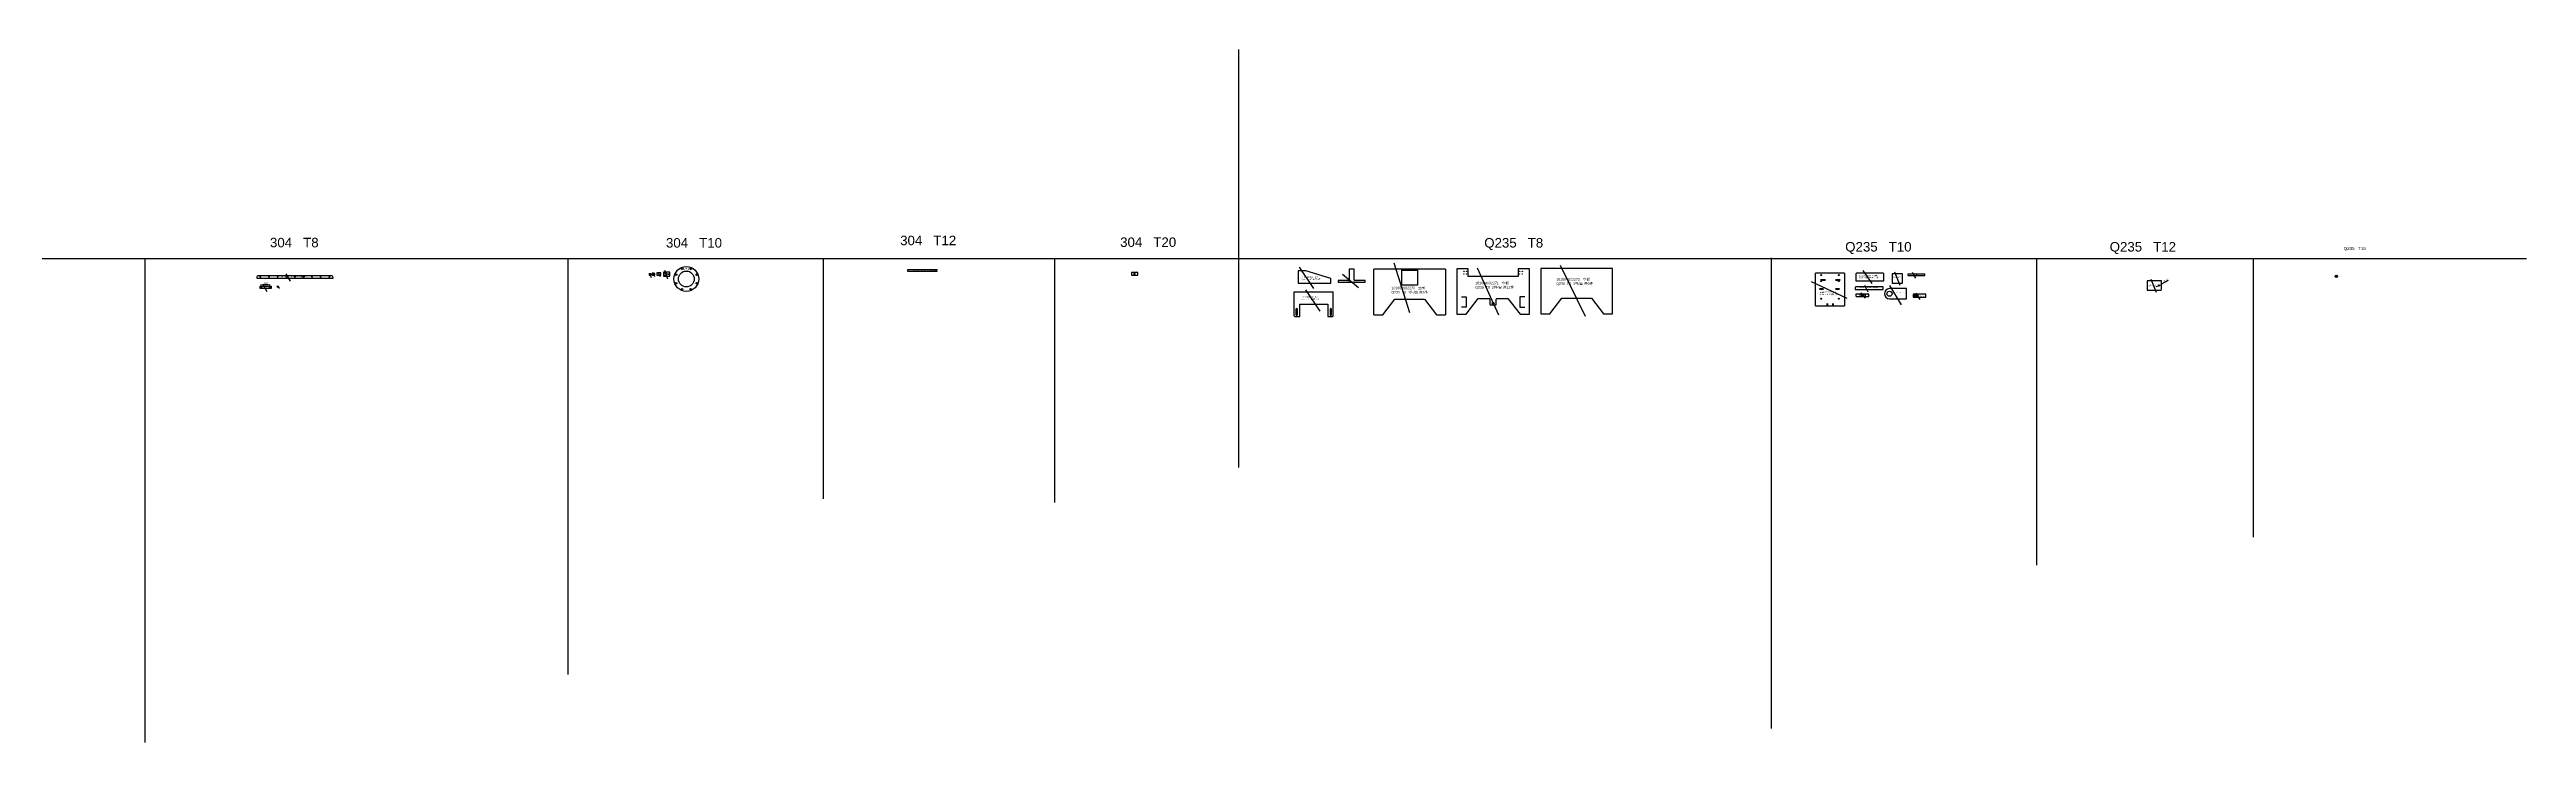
# Model space of a CAD drawing. Extents: x -89772 to 15958, y -15806 to 15762.
# Drawn here: x -23167 to 15958, y 4810 to 15762 of the extents above; entities that cross this region are included whole.
import ezdxf

# ---------------------------------------------------------------- set-up
doc = ezdxf.new("R2010")
doc.units = 0
for name, pattern in [('CENTER', [10.16, 6.35, -1.27, 1.27, -1.27]), ('CENTERX2', [20.32, 12.7, -2.54, 2.54, -2.54]), ('PHANTOM', [2.5, 1.25, -0.25, 0.25, -0.25, 0.25, -0.25])]:
    doc.linetypes.add(name, pattern=pattern)
doc.layers.get('0').update_dxf_attribs({"linetype": 'CONTINUOUS'})
doc.layers.get('DEFPOINTS').update_dxf_attribs({"linetype": 'CONTINUOUS'})
doc.layers.add('3中心线层', color=1, linetype='CENTER')
doc.layers.add('9双点划线层', color=6, linetype='PHANTOM')
doc.styles.get("Standard").update_dxf_attribs({"font": 'arial.ttf'})
doc.dimstyles.new('ISO-25', dxfattribs={"dimtxt": 30, "dimasz": 20, "dimexe": 1.25, "dimexo": 0.625, "dimtad": 1, "dimtxsty": 'STANDARD', "dimcen": 2.5, "dimazin": 3, "dimtfac": 1, "dimtmove": 0, "dimatfit": 3})

# ---------------------------------------------------------------- blocks, each defined once
blk = doc.blocks.new('101004000308_环')
for radius in [17.5, 9.5]:
    blk.add_circle((64831, 181), radius)
at = {"color": 3, "insert": (64815, 184), "char_height": 2.1, "width": 33.73, "attachment_point": 1}
blk.add_mtext('101004000308 {\\fSimSun|b0|i0|c134|p2;环}  Q235  T15  {\\fSimSun|b0|i0|c134|p2;1件}/{\\fSimSun|b0|i0|c134|p2;套}  {\\fSimSun|b0|i0|c134|p2;共计6件}', dxfattribs=at)
blk = doc.blocks.new('A$C74381F43')
at = {"color": 7, "linetype": 'CONTINUOUS'}
for p, q in [((19, 76), (219, 76)), ((19, 36), (219, 36))]:
    blk.add_line(p, q, dxfattribs=at)
at = {"color": 6, "linetype": 'CONTINUOUS'}
blk.add_circle((119, 56), 17.5, dxfattribs=at)
at = {"layer": '3中心线层', "color": 0, "linetype": 'BYBLOCK'}
for p, q in [((19, 36), (19, 76)), ((219, 36), (219, 76))]:
    blk.add_line(p, q, dxfattribs=at)
at = {"layer": '9双点划线层', "linetype": 'CENTERX2'}
for p, q in [((79, 36), (79, 76)), ((159, 76), (159, 36))]:
    blk.add_line(p, q, dxfattribs=at)
at = {"color": 3, "insert": (84, 62), "char_height": 3.5, "width": 120.93, "attachment_point": 1}
blk.add_mtext('101004000309  {\\fSimSun|b0|i0|c134|p2;弯板}  Q235A  T10 1{\\fSimSun|b0|i0|c134|p2;件}/{\\fSimSun|b0|i0|c134|p2;套}  {\\fSimSun|b0|i0|c134|p2;共计6件}', dxfattribs=at)
blk = doc.blocks.new('A$C75DB3C6F')
at = {"color": 7, "linetype": 'CONTINUOUS'}
for p, q in [((20, 150), (20, 0)), ((180, 150), (20, 150)), ((20, 0), (180, 0)), ((180, 0), (180, 150))]:
    blk.add_line(p, q, dxfattribs=at)
at = {"color": 3, "insert": (36, 101), "char_height": 7, "width": 125.07, "attachment_point": 1}
blk.add_mtext('101004000370  {\\fSimSun|b0|i0|c134|p2;板}  Q235A  T10 4{\\fSimSun|b0|i0|c134|p2;件}/{\\fSimSun|b0|i0|c134|p2;套}  {\\fSimSun|b0|i0|c134|p2;共计24件}', dxfattribs=at)
blk = doc.blocks.new('A$C754851AC')
at = {"color": 7, "linetype": 'CONTINUOUS'}
for p, q in [((350, 160), (80, 160)), ((80, 0), (350, 0)), ((350, 0), (350, 160))]:
    blk.add_line(p, q, dxfattribs=at)
blk.add_circle((80, 80), 40, dxfattribs=at)
blk.add_arc((80, 80), 80, 90, 270, dxfattribs=at)
at = {"color": 3, "insert": (71, 98), "char_height": 7, "width": 245.01, "attachment_point": 1}
blk.add_mtext('101004000371  {\\fSimSun|b0|i0|c134|p2;板}  Q235A  T10   4{\\fSimSun|b0|i0|c134|p2;件}/{\\fSimSun|b0|i0|c134|p2;套}  {\\fSimSun|b0|i0|c134|p2;共计24件}', dxfattribs=at)
blk = doc.blocks.new('101004000368_179020116-4__')
at = {"color": 7, "linetype": 'CONTINUOUS'}
for p, q in [((30538, 123932), (30538, 123962)), ((30538, 123962), (30802, 123962)), ((30538, 123932), (30802, 123932)), ((30802, 123932), (30802, 123962))]:
    blk.add_line(p, q, dxfattribs=at)
at = {"color": 6, "linetype": 'CENTERX2'}
blk.add_line((30670, 123962), (30670, 123932), dxfattribs=at)
at = {"color": 3, "insert": (30552, 123953), "char_height": 5.04, "width": 209.4, "attachment_point": 1}
blk.add_mtext('101004000368(179020116-4)   {\\fSimSun|b0|i0|c134|p2;板} Q235   T10   4{\\fSimSun|b0|i0|c134|p2;件/套   共24件}', dxfattribs=at)
blk = doc.blocks.new('101004000419_201020120-4_块')
for p, q in [((11534, 123584), (11499, 123584)), ((11499, 123584), (11499, 123566)), ((11499, 123566), (11534, 123566)), ((11534, 123566), (11534, 123584))]:
    blk.add_line(p, q)
at = {"color": 3, "insert": (11501, 123578), "char_height": 1.588, "width": 32.77, "attachment_point": 1}
blk.add_mtext('101004000419{\\fSimSun|b0|i0|c134|p2;（}201020120-4{\\fSimSun|b0|i0|c134|p2;）块 }304   T10   2{\\fSimSun|b0|i0|c134|p2;件/套 共24件}', dxfattribs=at)
blk = doc.blocks.new('A$C76CA6FF2')
at = {"color": 7, "linetype": 'CONTINUOUS'}
for p, q in [((0, 30), (0, 0)), ((40, 30), (0, 30)), ((40, 0), (40, 30)), ((0, 0), (40, 0))]:
    blk.add_line(p, q, dxfattribs=at)
at = {"color": 3, "insert": (4, 21), "char_height": 1.75, "width": 30.43, "attachment_point": 1}
blk.add_mtext('101004000397  {\\fSimSun|b0|i0|c134|p2;板 } ASI304  T10  2{\\fSimSun|b0|i0|c134|p2;件}/{\\fSimSun|b0|i0|c134|p2;套}  {\\fSimSun|b0|i0|c134|p2;共计12件  }', dxfattribs=at)
blk = doc.blocks.new('A$C08660209')
at = {"color": 7, "linetype": 'CONTINUOUS'}
for p, q in [((0, 40), (0, 0)), ((100, 40), (0, 40)), ((0, 0), (100, 0)), ((100, 0), (100, 40))]:
    blk.add_line(p, q, dxfattribs=at)
blk.add_circle((50, 20), 8.75, dxfattribs=at)
at = {"color": 3, "insert": (-10, 26), "char_height": 7, "width": 123.19, "attachment_point": 1}
blk.add_mtext('101004000398  {\\fSimSun|b0|i0|c134|p2;板 } ASI304  T20  1{\\fSimSun|b0|i0|c134|p2;件}/{\\fSimSun|b0|i0|c134|p2;套}  {\\fSimSun|b0|i0|c134|p2;共计6件  }', dxfattribs=at)
blk = doc.blocks.new('101004000173___板')
at = {"color": 7, "linetype": 'CONTINUOUS'}
for p, q in [((26052, 1209), (26052, 1161)), ((26252, 1209), (26052, 1209)), ((26127, 1193), (26072, 1193)), ((26072, 1177), (26127, 1177)), ((26252, 1161), (26252, 1209)), ((26052, 1161), (26252, 1161))]:
    blk.add_line(p, q, dxfattribs=at)
for centre, start, end in [((26072, 1185), 90, 270), ((26127, 1185), 270, 90)]:
    blk.add_arc(centre, 8, start, end, dxfattribs=at)
at = {"color": 2, "insert": (26139, 1193), "char_height": 6.4, "width": 112.98, "attachment_point": 1}
blk.add_mtext('101004000173   {\\fSimSun|b0|i0|c134|p2;板  } Q235    T10   4{\\fSimSun|b0|i0|c134|p2;件}/{\\fSimSun|b0|i0|c134|p2;套}   {\\fSimSun|b0|i0|c134|p2;共}24{\\fSimSun|b0|i0|c134|p2;件}', dxfattribs=at)
blk = doc.blocks.new('101004002227___板')
at = {"color": 7, "linetype": 'CONTINUOUS'}
for p, q in [((10633, 2124), (10633, 2084)), ((10693, 2124), (10633, 2124)), ((10633, 2084), (10693, 2084)), ((10693, 2084), (10693, 2124))]:
    blk.add_line(p, q, dxfattribs=at)
at = {"color": 3, "insert": (10638, 2111), "char_height": 3.84, "width": 47.51, "attachment_point": 1}
blk.add_mtext('101004002227   {\\fSimSun|b0|i0|c134|p2;板  } 304 T10    {\\fSimSun|b0|i0|c134|p2;共}60{\\fSimSun|b0|i0|c134|p2;件}', dxfattribs=at)
blk = doc.blocks.new('101004000612_板')
at = {"color": 7, "linetype": 'CONTINUOUS'}
for p, q in [((19641, 13105), (19541, 13105)), ((19641, 13105), (19541, 13105)), ((19541, 13105), (19541, 13045)), ((19641, 13105), (19541, 13105)), ((19541, 13045), (19641, 13045)), ((19641, 13045), (19641, 13105))]:
    blk.add_line(p, q, dxfattribs=at)
for centre, radius in [((19571, 13075), 24), ((19621, 13075), 6)]:
    blk.add_circle(centre, radius, dxfattribs=at)
at = {"color": 6, "linetype": 'CONTINUOUS'}
blk.add_circle((19571, 13075), 24, dxfattribs=at)
at = {"color": 3, "insert": (19547, 13089), "char_height": 4.9, "width": 86.33, "attachment_point": 1}
blk.add_mtext('101004000612 {\\fSimSun|b0|i0|c134|p2;板}  304  T10   1{\\fSimSun|b0|i0|c134|p2;件}/{\\fSimSun|b0|i0|c134|p2;套}   {\\fSimSun|b0|i0|c134|p2;共计12件  }', dxfattribs=at)
blk = doc.blocks.new('101004002264____条')
at = {"color": 7, "linetype": 'CONTINUOUS'}
for p, q in [((-19894, 12157), (-19894, 12150)), ((-19894, 12150), (-18689, 12150)), ((-18719, 12187), (-19864, 12187)), ((-18689, 12150), (-18689, 12157))]:
    blk.add_line(p, q, dxfattribs=at)
for centre in [(-19836, 12169), (-19700, 12169), (-19564, 12169), (-19428, 12169), (-19292, 12169), (-19156, 12169), (-19020, 12169), (-18884, 12169), (-18748, 12169)]:
    blk.add_circle(centre, 5, dxfattribs=at)
for centre, start, end in [((-19864, 12157), 90, 180), ((-18719, 12157), 0, 90)]:
    blk.add_arc(centre, 30, start, end, dxfattribs=at)
at = {"color": 3, "insert": (-19509, 12175), "char_height": 13.824, "width": 437.68, "attachment_point": 1}
blk.add_mtext('101004002264    {\\fSimSun|b0|i0|c134|p2;条  } 304   T8   2{\\fSimSun|b0|i0|c134|p2;件}/{\\fSimSun|b0|i0|c134|p2;套}  {\\fSimSun|b0|i0|c134|p2;共}12{\\fSimSun|b0|i0|c134|p2;件}', dxfattribs=at)
blk = doc.blocks.new('101004002265____条')
at = {"color": 7, "linetype": 'CONTINUOUS'}
for p, q in [((-19840, 12024), (-19840, 11987)), ((-19840, 12024), (-19840, 11987)), ((-19840, 12024), (-19667, 12024)), ((-19840, 11987), (-19840, 12024)), ((-19667, 11987), (-19840, 11987)), ((-19667, 12024), (-19667, 11987))]:
    blk.add_line(p, q, dxfattribs=at)
for centre in [(-19824, 12006), (-19688, 12006)]:
    blk.add_circle(centre, 5, dxfattribs=at)
at = {"color": 3, "insert": (-19800, 12016), "char_height": 6.912, "width": 107.58, "attachment_point": 1}
blk.add_mtext('101004002265    {\\fSimSun|b0|i0|c134|p2;条  } 304   T8   4{\\fSimSun|b0|i0|c134|p2;件}/{\\fSimSun|b0|i0|c134|p2;套}  {\\fSimSun|b0|i0|c134|p2;共}24{\\fSimSun|b0|i0|c134|p2;件}', dxfattribs=at)
blk = doc.blocks.new('101004002419____圆台')
at = {"color": 7, "linetype": 'CONTINUOUS'}
blk.add_circle((-19558, 12012), 10.2, dxfattribs=at)
at = {"color": 3, "insert": (-19565, 12013), "char_height": 0.995, "width": 15.87, "attachment_point": 1}
blk.add_mtext('101004002419    {\\fSimSun|b0|i0|c134|p2;圆台  } 304   T8   2{\\fSimSun|b0|i0|c134|p2;件}/{\\fSimSun|b0|i0|c134|p2;套}  {\\fSimSun|b0|i0|c134|p2;共}24{\\fSimSun|b0|i0|c134|p2;件}', dxfattribs=at)
blk = doc.blocks.new('210090110-5___法兰')
at = {"color": 7, "linetype": 'CONTINUOUS'}
for centre, radius in [((-13108, 12136), 196), ((-13269, 12203), 11.5), ((-13108, 12136), 125), ((-13175, 12297), 11.5), ((-13041, 12297), 11.5), ((-12946, 12203), 11.5), ((-13269, 12069), 11.5), ((-13175, 11974), 11.5), ((-13041, 11974), 11.5), ((-12946, 12069), 11.5)]:
    blk.add_circle(centre, radius, dxfattribs=at)
at = {"color": 3, "insert": (-13204, 12307), "char_height": 12.8, "width": 206.83, "attachment_point": 1}
blk.add_mtext('210090110-5   {\\fSimSun|b0|i0|c134|p2;法兰  } 304   T10   1{\\fSimSun|b0|i0|c134|p2;件}/{\\fSimSun|b0|i0|c134|p2;套}  {\\fSimSun|b0|i0|c134|p2;共}12{\\fSimSun|b0|i0|c134|p2;件}', dxfattribs=at)
blk = doc.blocks.new('210090120-2-1_圆环-1')
at = {"color": 7, "linetype": 'CONTINUOUS'}
for p, q in [((-9613, 12279), (-9613, 12259)), ((-9145, 12279), (-9613, 12279)), ((-9613, 12259), (-9145, 12259)), ((-9145, 12259), (-9145, 12279))]:
    blk.add_line(p, q, dxfattribs=at)
at = {"color": 3, "insert": (-9554, 12277), "char_height": 12.442, "width": 391.16, "attachment_point": 1}
blk.add_mtext('210090120-2-1{\\fSimSun|b0|i0|c134|p2; 圆环-1} 304   T12   2{\\fSimSun|b0|i0|c134|p2;件}/{\\fSimSun|b0|i0|c134|p2;套}  {\\fSimSun|b0|i0|c134|p2;共}48{\\fSimSun|b0|i0|c134|p2;件}', dxfattribs=at)
blk = doc.blocks.new('101004002539___侧板')
at = {"color": 7, "linetype": 'CONTINUOUS'}
for p, q in [((-3442, 12262), (-3442, 12069)), ((-3325, 12262), (-3442, 12262)), ((-2927, 12142), (-3325, 12262)), ((-2927, 12069), (-2927, 12142)), ((-3442, 12069), (-2927, 12069))]:
    blk.add_line(p, q, dxfattribs=at)
at = {"color": 3, "insert": (-3397, 12175), "char_height": 20, "width": 311.95, "attachment_point": 1}
blk.add_mtext('101004002539   {\\fSimSun|b0|i0|c134|p2;侧板}  Q235  T8  2{\\fSimSun|b0|i0|c134|p2;件}/{\\fSimSun|b0|i0|c134|p2;套} {\\fSimSun|b0|i0|c134|p2;共}12{\\fSimSun|b0|i0|c134|p2;件}', dxfattribs=at)
blk = doc.blocks.new('101004002537___弯板')
at = {"color": 7, "linetype": 'CONTINUOUS'}
for p, q in [((-3505, 11553), (-3505, 11931)), ((-3505, 11931), (-2890, 11931)), ((-2890, 11553), (-2890, 11931)), ((-3495, 11543), (-3419, 11543)), ((-3478, 11657), (-3478, 11572)), ((-3456, 11572), (-3456, 11657)), ((-3419, 11738), (-2976, 11738)), ((-3419, 11543), (-3419, 11738)), ((-2976, 11738), (-2976, 11543)), ((-2976, 11543), (-2900, 11543)), ((-2939, 11657), (-2939, 11572)), ((-2917, 11572), (-2917, 11657))]:
    blk.add_line(p, q, dxfattribs=at)
at = {"color": 6, "linetype": 'CENTERX2'}
for p, q in [((-3411, 11927), (-3411, 11931)), ((-3411, 11738), (-3411, 11741)), ((-2984, 11931), (-2984, 11927)), ((-2984, 11741), (-2984, 11738))]:
    blk.add_line(p, q, dxfattribs=at)
at = {"color": 7, "linetype": 'CONTINUOUS'}
for centre, radius, start, end in [((-3495, 11553), 10, 180, 270), ((-3467, 11657), 11, 0, 180), ((-3467, 11572), 11, 180, 0), ((-2928, 11657), 11, 0, 180), ((-2928, 11572), 11, 180, 0), ((-2900, 11553), 10, 270, 0)]:
    blk.add_arc(centre, radius, start, end, dxfattribs=at)
at = {"color": 3, "insert": (-3391, 11860), "char_height": 20, "width": 311.95, "attachment_point": 1}
blk.add_mtext('101004002537   {\\fSimSun|b0|i0|c134|p2;弯板}  Q235  T8  1{\\fSimSun|b0|i0|c134|p2;件}/{\\fSimSun|b0|i0|c134|p2;套} {\\fSimSun|b0|i0|c134|p2;共}6{\\fSimSun|b0|i0|c134|p2;件}', dxfattribs=at)
blk = doc.blocks.new('101004002541___加强板')
at = {"color": 7, "linetype": 'CONTINUOUS'}
for p, q in [((-2558, 12293), (-2638, 12293)), ((-2638, 12293), (-2638, 12115)), ((-2558, 12115), (-2558, 12293)), ((-2643, 12110), (-2810, 12110)), ((-2810, 12110), (-2810, 12085)), ((-2810, 12085), (-2386, 12085)), ((-2386, 12110), (-2553, 12110)), ((-2386, 12085), (-2386, 12110))]:
    blk.add_line(p, q, dxfattribs=at)
for centre, start, end in [((-2643, 12115), 270, 0), ((-2553, 12115), 180, 270)]:
    blk.add_arc(centre, 5, start, end, dxfattribs=at)
at = {"color": 3, "insert": (-2766, 12104), "char_height": 10, "width": 311.95, "attachment_point": 1}
blk.add_mtext('101004002541   {\\fSimSun|b0|i0|c134|p2;加强板}  Q235  T8  1{\\fSimSun|b0|i0|c134|p2;件}/{\\fSimSun|b0|i0|c134|p2;套} {\\fSimSun|b0|i0|c134|p2;共}6{\\fSimSun|b0|i0|c134|p2;件}', dxfattribs=at)
blk = doc.blocks.new('101004002270___立板')
at = {"color": 7, "linetype": 'CONTINUOUS'}
for p, q in [((-1117, 12290), (-2248, 12290)), ((-2248, 11570), (-2248, 12290)), ((-1807, 12040), (-1807, 12290)), ((-1807, 12274), (-1557, 12274)), ((-1557, 12290), (-1557, 12040)), ((-1117, 12290), (-1117, 11570)), ((-2108, 11570), (-1916, 11819)), ((-1916, 11819), (-1448, 11819)), ((-1557, 12040), (-1807, 12040)), ((-1448, 11819), (-1257, 11570)), ((-2248, 11570), (-2108, 11570)), ((-1257, 11570), (-1117, 11570))]:
    blk.add_line(p, q, dxfattribs=at)
at = {"color": 3, "insert": (-1971, 12013), "char_height": 40, "width": 593.42, "attachment_point": 1}
blk.add_mtext('101004002270   {\\fSimSun|b0|i0|c134|p2;立板}  Q235  T8  1{\\fSimSun|b0|i0|c134|p2;件}/{\\fSimSun|b0|i0|c134|p2;套} {\\fSimSun|b0|i0|c134|p2;共}6{\\fSimSun|b0|i0|c134|p2;件}', dxfattribs=at)
blk = doc.blocks.new('101004002271___立板')
at = {"color": 7, "linetype": 'CONTINUOUS'}
for p, q in [((-938, 12297), (-938, 11577)), ((-758, 12297), (-938, 12297)), ((-758, 12173), (-758, 12297)), ((30, 12173), (-758, 12173)), ((30, 12297), (30, 12173)), ((209, 12297), (30, 12297)), ((209, 11577), (209, 12297)), ((-790, 11577), (-598, 11826)), ((-598, 11826), (-424, 11826)), ((-414, 11816), (-414, 11736)), ((-314, 11736), (-314, 11816)), ((-304, 11826), (-130, 11826)), ((-130, 11826), (61, 11577)), ((-938, 11577), (-790, 11577)), ((-404, 11726), (-324, 11726)), ((61, 11577), (209, 11577))]:
    blk.add_line(p, q, dxfattribs=at)
at = {"color": 6, "linetype": 'CONTINUOUS'}
for p, q in [((-863, 11852), (-788, 11852)), ((-788, 11852), (-788, 11692)), ((136, 11852), (59, 11852)), ((59, 11852), (59, 11692)), ((-788, 11692), (-863, 11692)), ((59, 11692), (136, 11692))]:
    blk.add_line(p, q, dxfattribs=at)
at = {"color": 7, "linetype": 'CONTINUOUS'}
for centre, radius in [((-825, 12256), 2.5), ((-825, 12212), 2.5), ((-783, 12256), 2.5), ((-783, 12212), 2.5), ((55, 12256), 2.5), ((55, 12212), 2.5), ((96, 12256), 2.5), ((96, 12212), 2.5), ((-364, 11751), 15)]:
    blk.add_circle(centre, radius, dxfattribs=at)
for centre, start, end in [((-424, 11816), 0, 90), ((-304, 11816), 90, 180), ((-404, 11736), 180, 270), ((-324, 11736), 270, 0)]:
    blk.add_arc(centre, 10, start, end, dxfattribs=at)
at = {"color": 3, "insert": (-647, 12091), "char_height": 40, "width": 627.66, "attachment_point": 1}
blk.add_mtext('101004002271   {\\fSimSun|b0|i0|c134|p2;立板}  Q235  T8  2{\\fSimSun|b0|i0|c134|p2;件}/{\\fSimSun|b0|i0|c134|p2;套} {\\fSimSun|b0|i0|c134|p2;共}12{\\fSimSun|b0|i0|c134|p2;件}', dxfattribs=at)
blk = doc.blocks.new('101004002272___立板')
at = {"color": 7, "linetype": 'CONTINUOUS'}
for p, q in [((389, 12303), (389, 11583)), ((1520, 12303), (389, 12303)), ((1520, 11583), (1520, 12303)), ((529, 11583), (720, 11832)), ((720, 11832), (1188, 11832)), ((1188, 11832), (1380, 11583)), ((389, 11583), (529, 11583)), ((1380, 11583), (1520, 11583))]:
    blk.add_line(p, q, dxfattribs=at)
at = {"color": 3, "insert": (633, 12149), "char_height": 40, "width": 627.66, "attachment_point": 1}
blk.add_mtext('101004002272   {\\fSimSun|b0|i0|c134|p2;立板}  Q235  T8  1{\\fSimSun|b0|i0|c134|p2;件}/{\\fSimSun|b0|i0|c134|p2;套} {\\fSimSun|b0|i0|c134|p2;共}6{\\fSimSun|b0|i0|c134|p2;件}', dxfattribs=at)
blk = doc.blocks.new('101004002535___立板')
at = {"color": 7, "linetype": 'CONTINUOUS'}
for p, q in [((4729, 11713), (4729, 12228)), ((5185, 12228), (4729, 12228)), ((5185, 12228), (5185, 11713)), ((4729, 11713), (5185, 11713))]:
    blk.add_line(p, q, dxfattribs=at)
at = {"color": 6, "linetype": 'CONTINUOUS'}
for p, q in [((4791, 11983), (4853, 11983)), ((4791, 11973), (4853, 11973)), ((4806, 12127), (4887, 12127)), ((4806, 12119), (4887, 12119)), ((4907, 11747), (4907, 11721)), ((4917, 11747), (4917, 11721)), ((4997, 11747), (4997, 11721)), ((5007, 11747), (5007, 11721)), ((5046, 12127), (5116, 12127)), ((5046, 12119), (5116, 12119)), ((5046, 11983), (5105, 11983)), ((5046, 11973), (5105, 11973))]:
    blk.add_line(p, q, dxfattribs=at)
at = {"color": 7, "linetype": 'CONTINUOUS'}
for centre, radius in [((4817, 12197), 8.75), ((5097, 12197), 8.75), ((4818, 12103), 7.5), ((4818, 11824), 7.5), ((5097, 12103), 7.5), ((5097, 11824), 7.5)]:
    blk.add_circle(centre, radius, dxfattribs=at)
at = {"color": 3, "insert": (4794, 11934), "char_height": 20, "width": 311.95, "attachment_point": 1}
blk.add_mtext('101004002535   {\\fSimSun|b0|i0|c134|p2;立板}  Q235  T10  1{\\fSimSun|b0|i0|c134|p2;件}/{\\fSimSun|b0|i0|c134|p2;套} {\\fSimSun|b0|i0|c134|p2;共}6{\\fSimSun|b0|i0|c134|p2;件}', dxfattribs=at)
blk = doc.blocks.new('101004002538___加强板')
at = {"color": 7, "linetype": 'CONTINUOUS'}
for p, q in [((5375, 12226), (5365, 12216)), ((5365, 12216), (5365, 12107)), ((5795, 12226), (5375, 12226)), ((5805, 12216), (5795, 12226)), ((5805, 12107), (5805, 12216)), ((5365, 12107), (5805, 12107))]:
    blk.add_line(p, q, dxfattribs=at)
at = {"color": 3, "insert": (5419, 12198), "char_height": 20, "width": 311.95, "attachment_point": 1}
blk.add_mtext('101004002538   {\\fSimSun|b0|i0|c134|p2;加强板}  Q235  T10  1{\\fSimSun|b0|i0|c134|p2;件}/{\\fSimSun|b0|i0|c134|p2;套} {\\fSimSun|b0|i0|c134|p2;共}6{\\fSimSun|b0|i0|c134|p2;件}', dxfattribs=at)
blk = doc.blocks.new('101004002540___加强板')
at = {"color": 7, "linetype": 'CONTINUOUS'}
for p, q in [((5363, 12012), (5357, 12006)), ((5357, 12006), (5357, 11970)), ((5357, 11970), (5797, 11970)), ((5791, 12012), (5363, 12012)), ((5797, 12006), (5791, 12012)), ((5797, 11970), (5797, 12006))]:
    blk.add_line(p, q, dxfattribs=at)
at = {"color": 3, "insert": (5405, 12001), "char_height": 10, "width": 311.95, "attachment_point": 1}
blk.add_mtext('101004002540   {\\fSimSun|b0|i0|c134|p2;加强板}  Q235  T10  1{\\fSimSun|b0|i0|c134|p2;件}/{\\fSimSun|b0|i0|c134|p2;套} {\\fSimSun|b0|i0|c134|p2;共}6{\\fSimSun|b0|i0|c134|p2;件}', dxfattribs=at)
blk = doc.blocks.new('101004002273___底板')
at = {"color": 7, "linetype": 'CONTINUOUS'}
for p, q in [((6274, 12108), (6274, 11960)), ((6492, 12108), (6274, 12108)), ((6274, 11960), (6492, 11960)), ((6502, 11970), (6502, 12098))]:
    blk.add_line(p, q, dxfattribs=at)
blk.add_circle((6462, 12034), 11, dxfattribs=at)
for centre, start, end in [((6492, 12098), 0, 90), ((6492, 11970), 270, 0)]:
    blk.add_arc(centre, 10, start, end, dxfattribs=at)
at = {"color": 3, "insert": (6284, 12044), "char_height": 10, "width": 165.45, "attachment_point": 1}
blk.add_mtext('101004002273   {\\fSimSun|b0|i0|c134|p2;底板}  Q235  T12  4{\\fSimSun|b0|i0|c134|p2;件}/{\\fSimSun|b0|i0|c134|p2;套} {\\fSimSun|b0|i0|c134|p2;共}24{\\fSimSun|b0|i0|c134|p2;件}', dxfattribs=at)
blk = doc.blocks.new('*D202')
at = {"color": 0}
for p, q in [((-19824, 12006), (-19824, 12050)), ((-19804, 12049), (-19708, 12049)), ((-19688, 12006), (-19688, 12050))]:
    blk.add_line(p, q, dxfattribs=at)
for points in [[(-19804, 12052), (-19804, 12046), (-19824, 12049)], [(-19708, 12052), (-19708, 12046), (-19688, 12049)]]:
    blk.add_solid(points, dxfattribs=at)
at = {"layer": 'DEFPOINTS', "color": 0}
for p in [(-19824, 12006), (-19688, 12049), (-19688, 12006)]:
    blk.add_point(p, dxfattribs=at)
at = {"color": 0, "insert": (-19756, 12065), "char_height": 30, "attachment_point": 5}
blk.add_mtext('136', dxfattribs=at)
blk = doc.blocks.new('*D209')
at = {"color": 0}
for p, q in [((10128, 12019), (10110, 12009)), ((10145, 12028), (10165, 12039)), ((10301, 12112), (10182, 12048))]:
    blk.add_line(p, q, dxfattribs=at)
for points in [[(10126, 12022), (10129, 12016), (10145, 12028)], [(10181, 12051), (10184, 12045), (10165, 12039)]]:
    blk.add_solid(points, dxfattribs=at)
at = {"layer": 'DEFPOINTS', "color": 0}
for p in [(10145, 12028), (10165, 12039)]:
    blk.add_point(p, dxfattribs=at)
at = {"color": 0, "insert": (10260, 12109), "char_height": 30, "attachment_point": 5, "rotation": 28.1299}
blk.add_mtext('∅22', dxfattribs=at)

msp = doc.modelspace()

# ---------------------------------------------------------------- linework, layer by layer
at = {"color": 4}
msp.add_line((-4387.285, 15762.283), (-4387.285, 9158.419), dxfattribs=at)
at = {"color": 1}
for p, q in [((-89772.475, 12460.351), (15958.459, 12460.351)), ((-21663.268, 12460.351), (-21663.268, 4809.587)), ((-19436.968, 12216.643), (-19365.248, 12098.387)), ((-14979.1, 12460.351), (-14979.1, 5883.521)), ((-13696.966, 12227.887), (-13663.804, 12157.509)), ((-13642.247, 12243.214), (-13609.085, 12172.836)), ((-13556.356, 12244.118), (-13523.194, 12173.741)), ((-13453.352, 12277.145), (-13406.356, 12138.133)), ((-10949.172, 12460.351), (-10949.172, 8660.742)), ((-7291.022, 12460.351), (-7291.022, 8600.877)), ((-3430.342, 12322.569), (-3201.817, 11986.545)), ((-2741.648, 12211.222), (-2493.119, 12002.378)), ((-1931.151, 12390.625), (-1683.628, 11605.386)), ((-614.959, 12312.101), (-277.071, 11570.05)), ((693.375, 12355.289), (1090.197, 11546.493)), ((4029.048, 12470.258), (4029.048, 5030.196)), ((5476.841, 12268.669), (5619.633, 12066.162)), ((5975.956, 12248.078), (6059.854, 12038.48)), ((6256.036, 12238.418), (6308.089, 12148.968)), ((8220.978, 12448.361), (8220.978, 7612.088)), ((10025.035, 12134.925), (10108.933, 11925.326)), ((11641.291, 12460.351), (11641.291, 8052.606)), ((-19804.919, 12057.463), (-19733.198, 11939.207)), ((-19575.422, 12026.093), (-19533.176, 11988.914)), ((-3325.863, 11966.455), (-3102.462, 11624.385)), ((4661.943, 12096.08), (5221.938, 11832.653)), ((5445.434, 11917.109), (5511.781, 11834.173)), ((5499.528, 12035.341), (5556.756, 11932.403)), ((5897.674, 12032.738), (6080.584, 11725.283)), ((6306.975, 11910.777), (6377.601, 11813.518))]:
    msp.add_line(p, q, dxfattribs=at)

# ---------------------------------------------------------------- block references
for name, p in [('101004002264____条', (0, 0)), ('101004000419_201020120-4_块', (-25196.221, -111368.624)), ('101004000612_板', (-33009.872, -862.465)), ('210090110-5___法兰', (0, 0)), ('210090120-2-1_圆环-1', (0, 0)), ('101004002539___侧板', (0, 0)), ('101004002541___加强板', (0, 0)), ('101004002270___立板', (0, 0)), ('101004002271___立板', (0, 0)), ('101004002272___立板', (0, 0)), ('101004002535___立板', (0, 0)), ('101004002538___加强板', (0, 0)), ('101004000368_179020116-4__', (-24345.855, -111743.072)), ('101004002265____条', (0, 0)), ('101004002419____圆台', (0, 0)), ('101004002537___弯板', (0, 0)), ('101004002540___加强板', (0, 0)), ('101004002273___底板', (3692.838, 0))]:
    msp.add_blockref(name, p, dxfattribs=at)
for name, p in [('A$C76CA6FF2', (-13646.515, 12193.924)), ('A$C08660209', (-6077.944, 12196.32)), ('A$C75DB3C6F', (5920.938, 12069.207)), ('A$C74381F43', (5353.251, 11822.951)), ('A$C754851AC', (5816.593, 11823.02))]:
    msp.add_blockref(name, p)
at = {"color": 4}
for name, p in [('101004002227___板', (-24204.948, 10109.99)), ('101004000173___板', (-19781.766, 10686.048))]:
    msp.add_blockref(name, p, dxfattribs=at)
at = {"color": 2}
msp.add_blockref('101004000308_环', (-51875.402, 11995.417), dxfattribs=at)

# ---------------------------------------------------------------- texts
at = {"color": 1, "attachment_point": 1}
for s, insert, char_height, width in [('304   T8', (-19685.183, 12785.999), 150, 814.34944), ('304   T10', (-13429.992, 12781.506), 150, 944.75847), ('304   T12', (-9730.697, 12819.416), 150, 869.6527), ('304   T20', (-6255.714, 12792.233), 150, 936.25325), ('Q235   T8', (-504.716, 12782.143), 150, 1192.72754), ('Q235   T10', (5197.264, 12719.151), 150, 1075.74017), ('Q235   T12', (9375.119, 12719.151), 150, 1075.74017), ('Q235   T16', (13071.305, 12642.659), 50, 360.04014)]:
    msp.add_mtext(s, dxfattribs=dict(at, insert=insert, char_height=char_height, width=width))

# ---------------------------------------------------------------- dimensions: what is measured, and where the dimension line sits
at = {"color": 1}
dim = msp.add_diameter_dim_2p(p1=(10145.291, 12028.325), p2=(10164.693, 12038.698), dimstyle='ISO-25', dxfattribs=at)
dim.commit()
dim.dimension.update_dxf_attribs({"geometry": '*D209', "text_midpoint": (10267.699, 12093.767), "dimtype": 163})
dim = msp.add_linear_dim(base=(-19688.019, 12048.896), p1=(-19824.019, 12005.629), p2=(-19688.019, 12005.629), dimstyle='ISO-25', dxfattribs=at)
dim.commit()
dim.dimension.update_dxf_attribs({"geometry": '*D202', "text_midpoint": (-19756.019, 12064.848)})

doc.saveas('drawing.dxf')
